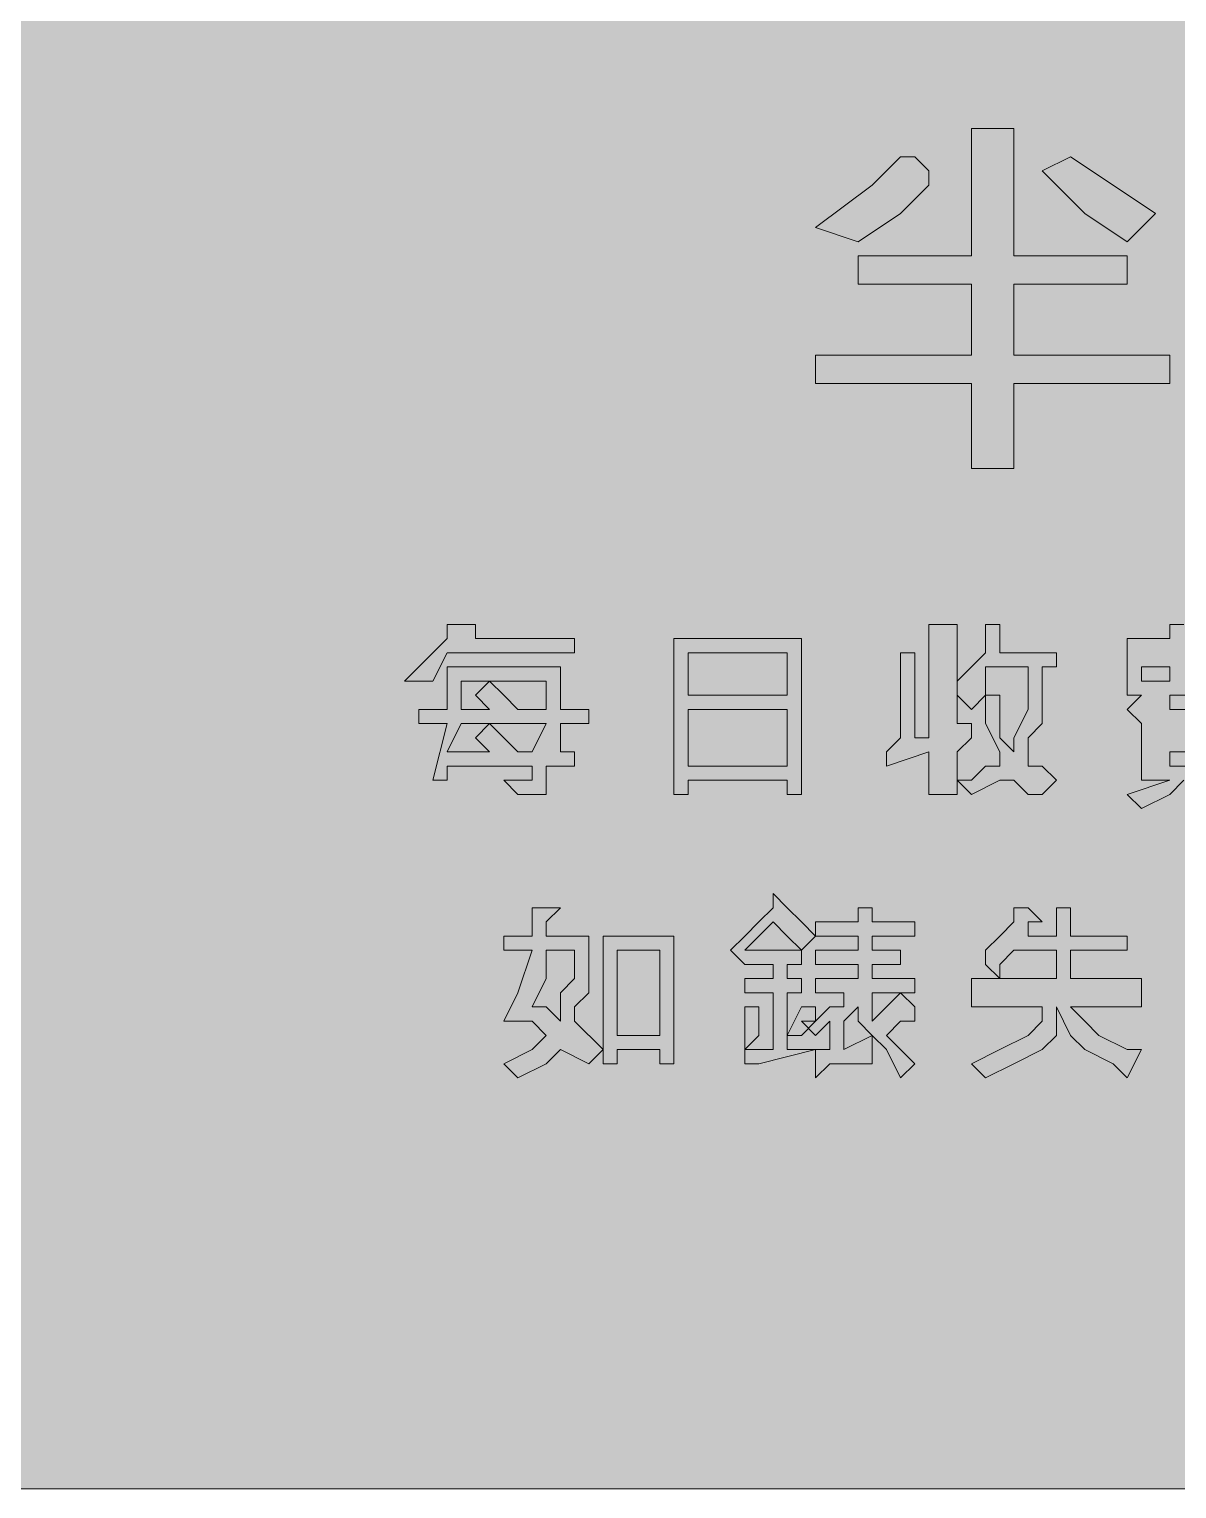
# Model space of a CAD drawing. Header units: metres. Extents: x 9 to 558, y 12 to 260.
# Drawn here: x 104.6 to 201.8, y 12.5 to 136.1 of the extents above; entities that cross this region are included whole.
import ezdxf

# ---------------------------------------------------------------- set-up
doc = ezdxf.new("R2010")
doc.units = ezdxf.units.M
doc.layers.add('FILL_BLACK_000000', color=7, linetype='Continuous', true_color=0x000000)
doc.layers.add('FILL_YELLOW_FFFF00', color=7, linetype='Continuous', true_color=0xffff00)

msp = doc.modelspace()

# ---------------------------------------------------------------- hatches: boundary and pattern name
at = {"layer": 'FILL_BLACK_000000', "true_color": 0x000000}
h = msp.add_hatch(color=7, dxfattribs=at)
h.dxf.hatch_style = 1
h.paths.add_polyline_path([(184.41, 127.68), (186.81, 127.68), (188.01, 127.68), (188.01, 126.48), (188.01, 116.88), (197.61, 116.88), (197.61, 114.48), (188.01, 114.48), (188.01, 108.48), (201.21, 108.48), (201.21, 106.08), (188.01, 106.08), (188.01, 98.88), (184.41, 98.88), (184.41, 106.08), (171.21, 106.08), (171.21, 108.48), (184.41, 108.48), (184.41, 114.48), (174.81, 114.48), (174.81, 116.88), (184.41, 116.88), (184.41, 127.68)])
h = msp.add_hatch(color=7, dxfattribs=at)
h.dxf.hatch_style = 1
h.paths.add_polyline_path([(180.81, 124.08), (180.81, 122.88), (178.41, 120.48), (174.81, 118.08), (171.21, 119.28), (176.01, 122.88), (178.41, 125.28), (179.61, 125.28), (180.81, 124.08)])
h = msp.add_hatch(color=7, dxfattribs=at)
h.dxf.hatch_style = 1
h.paths.add_polyline_path([(196.41, 122.88), (200.01, 120.48), (197.61, 118.08), (194.01, 120.48), (190.41, 124.08), (192.81, 125.28), (196.41, 122.88)])
h = msp.add_hatch(color=7, dxfattribs=at)
h.dxf.hatch_style = 1
h.paths.add_polyline_path([(150.81, 83.28), (140.01, 83.28), (138.81, 80.88), (136.41, 80.88), (137.61, 82.08), (138.81, 83.28), (140.01, 84.48), (140.01, 85.68), (142.41, 85.68), (142.41, 84.48), (150.81, 84.48), (150.81, 83.28)])
h = msp.add_hatch(color=7, dxfattribs=at)
h.dxf.hatch_style = 1
h.paths.add_polyline_path([(178.41, 76.08), (178.41, 83.28), (179.61, 83.28), (179.61, 76.08), (180.81, 76.08), (180.81, 85.68), (182.01, 85.68), (183.21, 85.68), (183.21, 84.48), (183.21, 77.28), (184.41, 77.28), (184.41, 76.08), (183.21, 74.88), (183.21, 71.28), (180.81, 71.28), (180.81, 74.88), (177.21, 73.68), (177.21, 74.88), (178.41, 76.08)])
h = msp.add_hatch(color=7, dxfattribs=at)
h.dxf.hatch_style = 1
h.paths.add_polyline_path([(183.21, 79.68), (183.21, 80.88), (184.41, 82.08), (185.61, 83.28), (185.61, 85.68), (186.81, 85.68), (186.81, 84.48), (186.81, 83.28), (191.61, 83.28), (191.61, 82.08), (190.41, 82.08), (190.41, 79.68), (190.41, 77.28), (189.21, 76.08), (189.21, 73.68), (190.41, 73.68), (191.61, 72.48), (190.41, 71.28), (189.21, 71.28), (188.01, 72.48), (186.81, 72.48), (184.41, 71.28), (183.21, 72.48), (184.41, 72.48), (185.61, 73.68), (186.81, 73.68), (186.81, 74.88), (185.61, 77.28), (185.61, 78.48), (185.61, 79.68), (184.41, 78.48), (183.21, 79.68)])
h.paths.add_polyline_path([(186.81, 79.68), (186.81, 78.48), (186.81, 77.28), (186.81, 76.08), (188.01, 74.88), (188.01, 76.08), (189.21, 78.48), (189.21, 79.68), (189.21, 82.08), (185.61, 82.08), (185.61, 79.68), (186.81, 79.68)], flags=16)
h = msp.add_hatch(color=7, dxfattribs=at)
h.dxf.hatch_style = 1
h.paths.add_polyline_path([(197.61, 71.28), (201.21, 72.48), (198.81, 72.48), (198.81, 77.28), (197.61, 78.48), (198.81, 79.68), (197.61, 79.68), (197.61, 83.28), (197.61, 84.48), (201.21, 84.48), (201.21, 85.68), (202.41, 85.68), (202.41, 84.48), (204.81, 84.48), (204.81, 85.68), (206.01, 85.68), (206.01, 84.48), (209.61, 84.48), (209.61, 82.08), (206.01, 82.08), (206.01, 80.88), (210.81, 80.88), (210.81, 79.68), (210.81, 78.48), (210.81, 77.28), (209.61, 77.28), (208.41, 78.48), (208.41, 72.48), (210.81, 72.48), (209.61, 71.28), (207.21, 71.28), (204.81, 72.48), (202.41, 72.48), (201.21, 71.28), (198.81, 70.08), (197.61, 71.28)])
h.paths.add_polyline_path([(209.61, 78.48), (209.61, 79.68), (206.01, 79.68), (206.01, 78.48), (208.41, 78.48), (209.61, 78.48)], flags=16)
h.paths.add_polyline_path([(198.81, 82.08), (198.81, 80.88), (201.21, 80.88), (201.21, 82.08), (198.81, 82.08)], flags=16)
h.paths.add_polyline_path([(204.81, 82.08), (202.41, 82.08), (202.41, 80.88), (204.81, 80.88), (204.81, 82.08)], flags=16)
h.paths.add_polyline_path([(204.81, 78.48), (204.81, 79.68), (201.21, 79.68), (201.21, 78.48), (204.81, 78.48)], flags=16)
h.paths.add_polyline_path([(207.21, 74.88), (201.21, 74.88), (201.21, 73.68), (207.21, 73.68), (207.21, 74.88)], flags=16)
h = msp.add_hatch(color=7, dxfattribs=at)
h.dxf.hatch_style = 1
h.paths.add_polyline_path([(170.01, 71.28), (168.81, 71.28), (168.81, 72.48), (160.41, 72.48), (160.41, 71.28), (159.21, 71.28), (159.21, 84.48), (170.01, 84.48), (170.01, 71.28)])
h.paths.add_polyline_path([(160.41, 78.48), (160.41, 73.68), (168.81, 73.68), (168.81, 78.48), (160.41, 78.48)], flags=16)
h.paths.add_polyline_path([(168.81, 83.28), (160.41, 83.28), (160.41, 79.68), (168.81, 79.68), (168.81, 83.28)], flags=16)
h = msp.add_hatch(color=7, dxfattribs=at)
h.dxf.hatch_style = 1
h.paths.add_polyline_path([(152.01, 78.48), (152.01, 77.28), (149.61, 77.28), (149.61, 74.88), (150.81, 74.88), (150.81, 73.68), (148.41, 73.68), (148.41, 72.48), (148.41, 71.28), (147.21, 71.28), (146.01, 71.28), (144.81, 72.48), (146.01, 72.48), (147.21, 72.48), (147.21, 73.68), (140.01, 73.68), (140.01, 72.48), (138.81, 72.48), (140.01, 77.28), (137.61, 77.28), (137.61, 78.48), (140.01, 78.48), (140.01, 82.08), (149.61, 82.08), (149.61, 78.48), (152.01, 78.48)])
h.paths.add_polyline_path([(148.41, 80.88), (143.61, 80.88), (144.81, 79.68), (146.01, 78.48), (148.41, 78.48), (148.41, 80.88)], flags=16)
h.paths.add_polyline_path([(141.21, 80.88), (141.21, 78.48), (143.61, 78.48), (142.41, 79.68), (143.61, 80.88), (141.21, 80.88)], flags=16)
h.paths.add_polyline_path([(146.01, 74.88), (147.21, 74.88), (148.41, 77.28), (143.61, 77.28), (144.81, 76.08), (146.01, 74.88)], flags=16)
h.paths.add_polyline_path([(141.21, 77.28), (140.01, 74.88), (143.61, 74.88), (142.41, 76.08), (143.61, 77.28), (141.21, 77.28)], flags=16)
h = msp.add_hatch(color=7, dxfattribs=at)
h.dxf.hatch_style = 1
h.paths.add_polyline_path([(170.01, 55.68), (170.01, 54.48), (168.81, 54.48), (168.81, 49.68), (171.21, 49.68), (166.41, 48.48), (165.21, 48.48), (165.21, 49.68), (167.61, 49.68), (167.61, 54.48), (165.21, 54.48), (165.21, 55.68), (167.61, 55.68), (167.61, 56.88), (165.21, 56.88), (164.01, 58.08), (165.21, 59.28), (166.41, 60.48), (167.61, 61.68), (167.61, 62.88), (168.81, 61.68), (170.01, 60.48), (171.21, 59.28), (170.01, 58.08), (170.01, 56.88), (168.81, 56.88), (168.81, 55.68), (170.01, 55.68)])
h.paths.add_polyline_path([(168.81, 59.28), (167.61, 60.48), (166.41, 59.28), (165.21, 58.08), (170.01, 58.08), (168.81, 59.28)], flags=16)
h = msp.add_hatch(color=7, dxfattribs=at)
h.dxf.hatch_style = 1
h.paths.add_polyline_path([(147.21, 59.28), (147.21, 61.68), (149.61, 61.68), (148.41, 60.48), (148.41, 59.28), (152.01, 59.28), (152.01, 58.08), (152.01, 55.68), (152.01, 54.48), (150.81, 53.28), (150.81, 52.08), (153.21, 49.68), (152.01, 48.48), (149.61, 49.68), (148.41, 48.48), (146.01, 47.28), (144.81, 48.48), (147.21, 49.68), (148.41, 50.88), (147.21, 52.08), (146.01, 52.08), (144.81, 52.08), (146.01, 54.48), (147.21, 58.08), (144.81, 58.08), (144.81, 59.28), (147.21, 59.28)])
h.paths.add_polyline_path([(147.21, 53.28), (148.41, 53.28), (149.61, 52.08), (149.61, 53.28), (149.61, 54.48), (150.81, 55.68), (150.81, 58.08), (148.41, 58.08), (148.41, 55.68), (147.21, 53.28)], flags=16)
h = msp.add_hatch(color=7, dxfattribs=at)
h.dxf.hatch_style = 1
h.paths.add_polyline_path([(172.41, 48.48), (171.21, 47.28), (171.21, 48.48), (171.21, 49.68), (172.41, 49.68), (172.41, 52.08), (171.21, 50.88), (170.01, 52.08), (171.21, 52.08), (172.41, 53.28), (173.61, 53.28), (173.61, 54.48), (171.21, 54.48), (171.21, 55.68), (174.81, 55.68), (174.81, 56.88), (171.21, 56.88), (171.21, 58.08), (174.81, 58.08), (174.81, 59.28), (171.21, 59.28), (171.21, 60.48), (174.81, 60.48), (174.81, 61.68), (176.01, 61.68), (176.01, 60.48), (179.61, 60.48), (179.61, 59.28), (176.01, 59.28), (176.01, 58.08), (178.41, 58.08), (178.41, 56.88), (176.01, 56.88), (176.01, 55.68), (179.61, 55.68), (179.61, 54.48), (178.41, 54.48), (179.61, 53.28), (179.61, 52.08), (178.41, 52.08), (177.21, 50.88), (178.41, 49.68), (179.61, 48.48), (178.41, 47.28), (177.21, 49.68), (176.01, 50.88), (176.01, 48.48), (172.41, 48.48)])
h.paths.add_polyline_path([(176.01, 54.48), (176.01, 53.28), (176.01, 52.08), (178.41, 54.48), (176.01, 54.48)], flags=16)
h.paths.add_polyline_path([(174.81, 52.08), (174.81, 53.28), (173.61, 52.08), (173.61, 49.68), (176.01, 50.88), (174.81, 52.08)], flags=16)
h = msp.add_hatch(color=7, dxfattribs=at)
h.dxf.hatch_style = 1
h.paths.add_polyline_path([(185.61, 58.08), (186.81, 59.28), (188.01, 60.48), (188.01, 61.68), (189.21, 61.68), (190.41, 60.48), (189.21, 60.48), (189.21, 59.28), (191.61, 59.28), (191.61, 61.68), (192.81, 61.68), (192.81, 59.28), (197.61, 59.28), (197.61, 58.08), (192.81, 58.08), (192.81, 55.68), (198.81, 55.68), (198.81, 53.28), (192.81, 53.28), (194.01, 52.08), (195.21, 50.88), (197.61, 49.68), (198.81, 49.68), (197.61, 47.28), (196.41, 48.48), (194.01, 49.68), (192.81, 50.88), (191.61, 53.28), (191.61, 50.88), (190.41, 49.68), (188.01, 48.48), (185.61, 47.28), (184.41, 48.48), (186.81, 49.68), (189.21, 50.88), (190.41, 52.08), (190.41, 53.28), (184.41, 53.28), (184.41, 55.68), (186.81, 55.68), (185.61, 56.88), (185.61, 58.08)])
h.paths.add_polyline_path([(191.61, 55.68), (191.61, 58.08), (188.01, 58.08), (186.81, 56.88), (186.81, 55.68), (191.61, 55.68)], flags=16)
h = msp.add_hatch(color=7, dxfattribs=at)
h.dxf.hatch_style = 1
h.paths.add_polyline_path([(159.21, 59.28), (159.21, 48.48), (158.01, 48.48), (158.01, 49.68), (154.41, 49.68), (154.41, 48.48), (153.21, 48.48), (153.21, 59.28), (159.21, 59.28)])
h.paths.add_polyline_path([(158.01, 58.08), (154.41, 58.08), (154.41, 50.88), (158.01, 50.88), (158.01, 58.08)], flags=16)
h = msp.add_hatch(color=7, dxfattribs=at)
h.dxf.hatch_style = 1
h.paths.add_polyline_path([(166.41, 52.08), (166.41, 50.88), (165.21, 49.68), (165.21, 52.08), (165.21, 53.28), (166.41, 53.28), (166.41, 52.08)])
h = msp.add_hatch(color=7, dxfattribs=at)
h.dxf.hatch_style = 1
h.paths.add_polyline_path([(170.01, 53.28), (171.21, 53.28), (171.21, 52.08), (170.01, 50.88), (168.81, 50.88), (170.01, 53.28)])
at = {"layer": 'FILL_YELLOW_FFFF00', "true_color": 0xffff00}
h = msp.add_hatch(color=7, dxfattribs=at)
h.dxf.hatch_style = 1
h.paths.add_polyline_path([(552.02, 259.66), (553.41, 259.53), (554.8, 259.17), (556.41, 258.48), (557.1, 256.87), (557.46, 255.48), (557.59, 254.09), (557.61, 252.48), (557.61, 19.68), (557.61, 16.08), (557.01, 15.33), (556.6, 14.56), (556.41, 13.68), (554.8, 12.99), (553.41, 12.63), (552.02, 12.5), (550.41, 12.48), (16.41, 12.48), (14.01, 12.48), (13.13, 12.67), (12.36, 13.08), (11.61, 13.68), (10.22, 15.29), (9.8, 16), (9.51, 16.68), (9.25, 18.07), (9.21, 19.68), (9.21, 252.48), (9.21, 256.08), (9.61, 256.13), (9.92, 256.29), (10.41, 256.83), (10.9, 257.6), (11.61, 258.48), (12.36, 259.08), (13.13, 259.49), (14.01, 259.68), (16.41, 259.68), (550.41, 259.68), (552.02, 259.66)])

# ---------------------------------------------------------------- linework, layer by layer
at = {"layer": 'FILL_BLACK_000000', "lineweight": 0, "true_color": 0x000000}
for points in [[(184.41, 127.68), (186.81, 127.68), (188.01, 127.68), (188.01, 126.48), (188.01, 116.88), (197.61, 116.88), (197.61, 114.48), (188.01, 114.48), (188.01, 108.48), (201.21, 108.48), (201.21, 106.08), (188.01, 106.08), (188.01, 98.88), (184.41, 98.88), (184.41, 106.08), (171.21, 106.08), (171.21, 108.48), (184.41, 108.48), (184.41, 114.48), (174.81, 114.48), (174.81, 116.88), (184.41, 116.88)], [(180.81, 124.08), (180.81, 122.88), (178.41, 120.48), (174.81, 118.08), (171.21, 119.28), (176.01, 122.88), (178.41, 125.28), (179.61, 125.28)], [(196.41, 122.88), (200.01, 120.48), (197.61, 118.08), (194.01, 120.48), (190.41, 124.08), (192.81, 125.28)], [(150.81, 83.28), (140.01, 83.28), (138.81, 80.88), (136.41, 80.88), (137.61, 82.08), (138.81, 83.28), (140.01, 84.48), (140.01, 85.68), (142.41, 85.68), (142.41, 84.48), (150.81, 84.48)], [(178.41, 76.08), (178.41, 83.28), (179.61, 83.28), (179.61, 76.08), (180.81, 76.08), (180.81, 85.68), (182.01, 85.68), (183.21, 85.68), (183.21, 84.48), (183.21, 77.28), (184.41, 77.28), (184.41, 76.08), (183.21, 74.88), (183.21, 71.28), (180.81, 71.28), (180.81, 74.88), (177.21, 73.68), (177.21, 74.88)], [(183.21, 79.68), (183.21, 80.88), (184.41, 82.08), (185.61, 83.28), (185.61, 85.68), (186.81, 85.68), (186.81, 84.48), (186.81, 83.28), (191.61, 83.28), (191.61, 82.08), (190.41, 82.08), (190.41, 79.68), (190.41, 77.28), (189.21, 76.08), (189.21, 73.68), (190.41, 73.68), (191.61, 72.48), (190.41, 71.28), (189.21, 71.28), (188.01, 72.48), (186.81, 72.48), (184.41, 71.28), (183.21, 72.48), (184.41, 72.48), (185.61, 73.68), (186.81, 73.68), (186.81, 74.88), (185.61, 77.28), (185.61, 78.48), (185.61, 79.68), (184.41, 78.48)], [(170.01, 71.28), (168.81, 71.28), (168.81, 72.48), (160.41, 72.48), (160.41, 71.28), (159.21, 71.28), (159.21, 84.48), (170.01, 84.48)], [(168.81, 83.28), (160.41, 83.28), (160.41, 79.68), (168.81, 79.68)], [(152.01, 78.48), (152.01, 77.28), (149.61, 77.28), (149.61, 74.88), (150.81, 74.88), (150.81, 73.68), (148.41, 73.68), (148.41, 72.48), (148.41, 71.28), (147.21, 71.28), (146.01, 71.28), (144.81, 72.48), (146.01, 72.48), (147.21, 72.48), (147.21, 73.68), (140.01, 73.68), (140.01, 72.48), (138.81, 72.48), (140.01, 77.28), (137.61, 77.28), (137.61, 78.48), (140.01, 78.48), (140.01, 82.08), (149.61, 82.08), (149.61, 78.48)], [(186.81, 79.68), (186.81, 78.48), (186.81, 77.28), (186.81, 76.08), (188.01, 74.88), (188.01, 76.08), (189.21, 78.48), (189.21, 79.68), (189.21, 82.08), (185.61, 82.08), (185.61, 79.68)], [(198.81, 82.08), (198.81, 80.88), (201.21, 80.88), (201.21, 82.08)], [(141.21, 80.88), (141.21, 78.48), (143.61, 78.48), (142.41, 79.68), (143.61, 80.88)], [(148.41, 80.88), (143.61, 80.88), (144.81, 79.68), (146.01, 78.48), (148.41, 78.48)], [(204.81, 78.48), (204.81, 79.68), (201.21, 79.68), (201.21, 78.48)], [(160.41, 78.48), (160.41, 73.68), (168.81, 73.68), (168.81, 78.48)], [(141.21, 77.28), (140.01, 74.88), (143.61, 74.88), (142.41, 76.08), (143.61, 77.28)], [(146.01, 74.88), (147.21, 74.88), (148.41, 77.28), (143.61, 77.28), (144.81, 76.08)], [(207.21, 74.88), (201.21, 74.88), (201.21, 73.68), (207.21, 73.68)], [(170.01, 55.68), (170.01, 54.48), (168.81, 54.48), (168.81, 49.68), (171.21, 49.68), (166.41, 48.48), (165.21, 48.48), (165.21, 49.68), (167.61, 49.68), (167.61, 54.48), (165.21, 54.48), (165.21, 55.68), (167.61, 55.68), (167.61, 56.88), (165.21, 56.88), (164.01, 58.08), (165.21, 59.28), (166.41, 60.48), (167.61, 61.68), (167.61, 62.88), (168.81, 61.68), (170.01, 60.48), (171.21, 59.28), (170.01, 58.08), (170.01, 56.88), (168.81, 56.88), (168.81, 55.68)], [(147.21, 59.28), (147.21, 61.68), (149.61, 61.68), (148.41, 60.48), (148.41, 59.28), (152.01, 59.28), (152.01, 58.08), (152.01, 55.68), (152.01, 54.48), (150.81, 53.28), (150.81, 52.08), (153.21, 49.68), (152.01, 48.48), (149.61, 49.68), (148.41, 48.48), (146.01, 47.28), (144.81, 48.48), (147.21, 49.68), (148.41, 50.88), (147.21, 52.08), (146.01, 52.08), (144.81, 52.08), (146.01, 54.48), (147.21, 58.08), (144.81, 58.08), (144.81, 59.28)], [(172.41, 48.48), (171.21, 47.28), (171.21, 48.48), (171.21, 49.68), (172.41, 49.68), (172.41, 52.08), (171.21, 50.88), (170.01, 52.08), (171.21, 52.08), (172.41, 53.28), (173.61, 53.28), (173.61, 54.48), (171.21, 54.48), (171.21, 55.68), (174.81, 55.68), (174.81, 56.88), (171.21, 56.88), (171.21, 58.08), (174.81, 58.08), (174.81, 59.28), (171.21, 59.28), (171.21, 60.48), (174.81, 60.48), (174.81, 61.68), (176.01, 61.68), (176.01, 60.48), (179.61, 60.48), (179.61, 59.28), (176.01, 59.28), (176.01, 58.08), (178.41, 58.08), (178.41, 56.88), (176.01, 56.88), (176.01, 55.68), (179.61, 55.68), (179.61, 54.48), (178.41, 54.48), (179.61, 53.28), (179.61, 52.08), (178.41, 52.08), (177.21, 50.88), (178.41, 49.68), (179.61, 48.48), (178.41, 47.28), (177.21, 49.68), (176.01, 50.88), (176.01, 48.48)], [(185.61, 58.08), (186.81, 59.28), (188.01, 60.48), (188.01, 61.68), (189.21, 61.68), (190.41, 60.48), (189.21, 60.48), (189.21, 59.28), (191.61, 59.28), (191.61, 61.68), (192.81, 61.68), (192.81, 59.28), (197.61, 59.28), (197.61, 58.08), (192.81, 58.08), (192.81, 55.68), (198.81, 55.68), (198.81, 53.28), (192.81, 53.28), (194.01, 52.08), (195.21, 50.88), (197.61, 49.68), (198.81, 49.68), (197.61, 47.28), (196.41, 48.48), (194.01, 49.68), (192.81, 50.88), (191.61, 53.28), (191.61, 50.88), (190.41, 49.68), (188.01, 48.48), (185.61, 47.28), (184.41, 48.48), (186.81, 49.68), (189.21, 50.88), (190.41, 52.08), (190.41, 53.28), (184.41, 53.28), (184.41, 55.68), (186.81, 55.68), (185.61, 56.88)], [(168.81, 59.28), (167.61, 60.48), (166.41, 59.28), (165.21, 58.08), (170.01, 58.08)], [(159.21, 59.28), (159.21, 48.48), (158.01, 48.48), (158.01, 49.68), (154.41, 49.68), (154.41, 48.48), (153.21, 48.48), (153.21, 59.28)], [(147.21, 53.28), (148.41, 53.28), (149.61, 52.08), (149.61, 53.28), (149.61, 54.48), (150.81, 55.68), (150.81, 58.08), (148.41, 58.08), (148.41, 55.68)], [(158.01, 58.08), (154.41, 58.08), (154.41, 50.88), (158.01, 50.88)], [(191.61, 55.68), (191.61, 58.08), (188.01, 58.08), (186.81, 56.88), (186.81, 55.68)], [(176.01, 54.48), (176.01, 53.28), (176.01, 52.08), (178.41, 54.48)], [(166.41, 52.08), (166.41, 50.88), (165.21, 49.68), (165.21, 52.08), (165.21, 53.28), (166.41, 53.28)], [(170.01, 53.28), (171.21, 53.28), (171.21, 52.08), (170.01, 50.88), (168.81, 50.88)], [(174.81, 52.08), (174.81, 53.28), (173.61, 52.08), (173.61, 49.68), (176.01, 50.88)]]:
    msp.add_lwpolyline(points, close=True, dxfattribs=at)
msp.add_lwpolyline([(202.41, 72.48), (201.21, 71.28), (198.81, 70.08), (197.61, 71.28), (201.21, 72.48), (198.81, 72.48), (198.81, 77.28), (197.61, 78.48), (198.81, 79.68), (197.61, 79.68), (197.61, 83.28), (197.61, 84.48), (201.21, 84.48), (201.21, 85.68), (202.41, 85.68)], dxfattribs=at)
at = {"layer": 'FILL_YELLOW_FFFF00', "lineweight": 0, "true_color": 0xffff00}
msp.add_lwpolyline([(550.41, 12.48), (16.41, 12.48), (14.01, 12.48), (13.13, 12.67), (12.36, 13.08), (11.61, 13.68), (10.22, 15.29), (9.8, 16), (9.51, 16.68), (9.25, 18.07), (9.21, 19.68), (9.21, 252.48), (9.21, 256.08), (9.61, 256.13), (9.92, 256.29), (10.41, 256.83), (10.9, 257.6), (11.61, 258.48), (12.36, 259.08), (13.13, 259.49), (14.01, 259.68), (16.41, 259.68), (550.41, 259.68)], dxfattribs=at)

doc.saveas('drawing.dxf')
